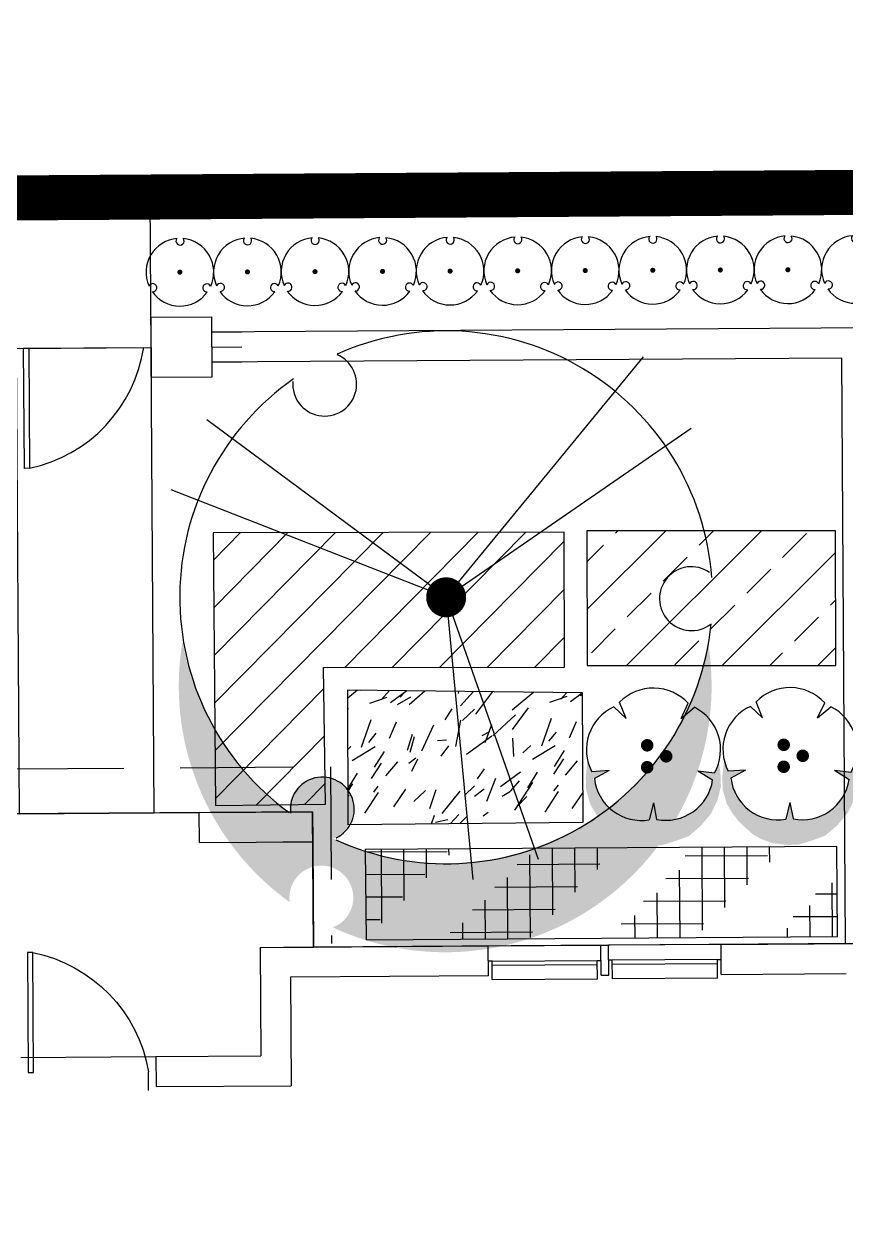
# Model space of a CAD drawing. Header units: feet. Extents: x 919634 to 928945, y 707022 to 708026.
# Drawn here: x 920431.18 to 920449.41, y 707574.49 to 707601.34 of the extents above; entities that cross this region are included whole.
import ezdxf

# ---------------------------------------------------------------- set-up
doc = ezdxf.new("R2010")
doc.units = ezdxf.units.FT
doc.header["$LTSCALE"] = 20
doc.header["$MEASUREMENT"] = 0
for name, pattern in [('PHANTOM2', [1.25, 0.625, -0.125, 0.125, -0.125, 0.125, -0.125]), ('Site Plan$0$HIDDEN2', [0.1875, 0.125, -0.0625]), ('Site Plan$0$PHANTOM2', [1.25, 0.625, -0.125, 0.125, -0.125, 0.125, -0.125])]:
    doc.linetypes.add(name, pattern=pattern)
doc.layers.add('-u-site-propline', color=7, linetype='PHANTOM2', true_color=0xd10000)
for name, color, linetype in [('-u-site-xref', 7, 'Continuous'), ('LK-SHRB-035M', 4, 'Continuous'), ('LK-SHRB-TRNK', 3, 'Continuous'), ('LP-SHRB', 7, 'Continuous'), ('Site Plan$0$-u-site-bldg-slab', 6, 'Continuous'), ('Site Plan$0$-u-site-bldg_interior', 252, 'Continuous'), ('Site Plan$0$-u-site-fence', 4, 'Site Plan$0$FENCELINE1'), ('Site Plan$0$-u-site-wall', 4, 'Continuous'), ('Site Plan$0$A-DOOR', 253, 'Continuous'), ('Site Plan$0$SP-BLDG-ROOF ABOVE', 4, 'Site Plan$0$HIDDEN2'), ('x-RL TH6-LP Block$0$L-002', 253, 'Continuous'), ('x-RL TH6-LP Block$0$LK-SHRB-035M', 253, 'Continuous'), ('x-RL TH6-LP Block$0$LK-SHRB-TRNK', 253, 'Continuous'), ('x-RL TH6-LP Block$0$LK-TREE-013M', 253, 'Continuous'), ('x-RL TH6-LP Block$0$LK-TREE-035M', 253, 'Continuous'), ('x-RL TH6-LP Block$0$LK-TREE-050M', 253, 'Continuous'), ('x-RL TH6-LP Block$0$LK-TREE-TRNK', 253, 'Continuous'), ('x-RL TH6-LP Block$0$LP-PATT-GRND', 253, 'Continuous'), ('x-RL TH6-LP Block$0$LP-PATT-SHAR', 253, 'Continuous'), ('x-RL TH6-LP Block$0$LP-SHAR-BRDR-CONT', 253, 'Continuous'), ('x-RL TH6-LP Block$0$LP-SHRB', 253, 'Continuous'), ('x-RL TH6-LP Block$0$LP-TREE', 253, 'Continuous')]:
    doc.layers.add(name, color=color, linetype=linetype)
for name, color, linetype, lineweight in [('Site Plan$0$SP-LOT LINES', 252, 'Site Plan$0$PHANTOM2', 40), ('Site Plan$0$SP-SIDEWALK', 2, 'Continuous', 25), ('SP-BUILDING-FOOTPRINT', 1, 'Continuous', 25)]:
    doc.layers.add(name, color=color, linetype=linetype, lineweight=lineweight)
for name, color, linetype, plot in [('x-RL TH6-LP Block$0$-u-site-no_plot', 253, 'Continuous', False), ('x-RL TH6-LP Block$0$LK-SHRB-SHAD', 253, 'Continuous', False), ('x-RL TH6-LP Block$0$LK-TREE-SHAD', 253, 'Continuous', False)]:
    doc.layers.add(name, color=color, linetype=linetype, plot=plot)
doc.layers.get('-u-site-xref').off()
doc.linetypes.add('Site Plan$0$FENCELINE1', pattern='A,0.25,-0.1,[133,ltypeshp.shx,S=0.1,R=0,X=-0.1,Y=0],-0.1,1', length=1.45)

# ---------------------------------------------------------------- blocks, each defined once
blk = doc.blocks.new('Site Plan$0$_Details_Kneewall&GATE')
at = {"layer": 'Site Plan$0$-u-site-fence'}
for p, q in [((-2.010000000009313, -0.6699999999254942), (-1.339999999967404, -0.6699999999254942)), ((0, -0.6699999999254942), (3, -0.6699999999254942)), ((0.1666666667442769, -0.6699999989941716), (2.833333333139308, -0.6700000007404014)), ((4.339999999967404, -0.6699999999254942), (5.010000000009313, -0.6699999999254942))]:
    blk.add_line(p, q, dxfattribs=at)
blk.add_lwpolyline([(0.2812500001164153, -3.334039417095482), (0.1666666667442769, -3.334039417095482), (0.1666666667442769, -0.6699999989941716), (0.2812500001164153, -0.6699999989941716)], close=True, dxfattribs=at)
blk.add_arc((-0.367615639581345, -0.1580065070884302), 3.241637188778279, 281.5466680696944, 350.9124866154715, dxfattribs=at)
at = {"layer": 'Site Plan$0$-u-site-wall'}
for p, q in [((-1.339999999967404, -0.3349999998463318), (-2.010000000009313, -0.3349999998463318)), ((4.339999999967404, -0.3349999998463318), (5.010000000009313, -0.3349999998463318)), ((-1.339999999967404, -1.004999999888241), (-2.010000000009313, -1.004999999888241)), ((4.339999999967404, -1.004999999888241), (5.010000000009313, -1.004999999888241))]:
    blk.add_line(p, q, dxfattribs=at)
for points in [[(-1.339999999967404, 0), (0, 0), (0, -1.3399999999674042), (-1.339999999967404, -1.3399999999674042)], [(3, 0), (4.339999999967404, 0), (4.339999999967404, -1.3399999999674042), (3, -1.3399999999674042)]]:
    blk.add_wipeout(points).dxf.layer = 'Site Plan$0$-u-site-wall'
for points in [[(-1.339999999967404, 0), (0, 0), (0, -1.339999999967404), (-1.339999999967404, -1.339999999967404)], [(3, 0), (4.339999999967404, 0), (4.339999999967404, -1.339999999967404), (3, -1.339999999967404)]]:
    blk.add_lwpolyline(points, close=True, dxfattribs=at)
blk = doc.blocks.new('Site Plan$0$_Details_TH6_wall')
at = {"layer": 'Site Plan$0$-u-site-wall'}
for p, q in [((81.92662317480426, 11.54203996364959, -3.510212447955095e-07), (50.59395668620709, 11.33772476110607, -3.510212936609571e-07)), ((65.92208736354951, 10.7676627546316, -3.510212697659493e-07), (50.59832555393223, 10.66773900564294, -3.510212936636474e-07)), ((66.00615033647045, -2.23475766077172, -6.243095818623321e-08), (65.92208708589897, 10.76770567591302, -4.231266331361533e-07))]:
    blk.add_line(p, q, dxfattribs=at)
at = {"layer": 'Site Plan$0$-u-site-wall', "rotation": 0.3736111071339625}
blk.add_blockref('Site Plan$0$_Details_Kneewall&GATE', (47.59183604014106, 11.65315440343693, -3.510212692271523e-07), dxfattribs=at)
blk = doc.blocks.new('*U239')
at = {"layer": 'Site Plan$0$A-DOOR'}
blk.add_lwpolyline([(-28.625, -31.96847301748949), (-30, -31.96847301748949), (-30, 0), (-28.625, 0)], close=True, dxfattribs=at)
blk.add_arc((-36.41138767640513, 6.143921902290211), 38.89964626533935, 281.5466680525947, 350.9124866484809, dxfattribs=at)
blk = doc.blocks.new('Site Plan')
at = {"layer": 'Site Plan$0$-u-site-bldg-slab'}
for p, q in [((920429.3977110338, 707583.8025162931, 1.216385633745747e-07), (920435.0642570539, 707583.8394934889, 1.216385633745747e-07)), ((920437.5825016323, 707583.1892454998, 1.216385652351949e-07), (920437.5977275365, 707580.8559618443, 1.216385652351949e-07)), ((920431.0997032225, 707578.4043722039, 1.216385674786611e-07), (920434.0996393508, 707578.4239483663, 1.216385674786611e-07))]:
    blk.add_line(p, q, dxfattribs=at)
at = {"layer": 'Site Plan$0$-u-site-bldg_interior'}
for p, q in [((920435.0643213562, 707583.8394939086, 1.216385674786611e-07), (920437.5781513739, 707583.8558979727, 1.216385677887079e-07)), ((920437.5781513739, 707583.8558979727, 1.216385677887079e-07), (920437.5825016323, 707583.1892454998, 1.216385677887079e-07)), ((920435.0686716145, 707583.1728414356, 1.216385674786611e-07), (920437.5825016323, 707583.1892454998, 1.216385677887079e-07)), ((920436.4171381623, 707580.8482578772, 1.216385633745747e-07), (920441.4795946812, 707580.881293071, 1.216385633745747e-07)), ((920436.4171381623, 707580.8482578772, 1.216385633745747e-07), (920436.4328587039, 707578.439173851, 1.216385674786611e-07)), ((920441.4795946812, 707580.881293071, 1.216385633745747e-07), (920443.9795414547, 707580.8976065398, 1.216385633745747e-07)), ((920441.4839449394, 707580.214640598, 1.216385633745747e-07), (920441.4795946812, 707580.881293071, 1.216385633745747e-07)), ((920443.9795414547, 707580.8976065398, 1.216385633745747e-07), (920444.146204573, 707580.8986941044, 1.216385633745747e-07)), ((920443.9838917131, 707580.2309540669, 1.216385633745747e-07), (920443.9795414547, 707580.8976065398, 1.216385633745747e-07)), ((920446.6461513465, 707580.9150075731, 1.216385633745747e-07), (920444.146204573, 707580.8986941044, 1.216385633745747e-07)), ((920444.1505548313, 707580.2320416315, 1.216385633745747e-07), (920444.146204573, 707580.8986941044, 1.216385633745747e-07)), ((920446.6461513465, 707580.9150075731, 1.216385633745747e-07), (920449.7501876215, 707580.9352630439, 1.216385633745747e-07)), ((920446.6505016049, 707580.2483551002, 1.216385633745747e-07), (920446.6461513465, 707580.9150075731, 1.216385633745747e-07)), ((920441.5651246294, 707580.5449461592, 1.216385633745747e-07), (920441.4817930703, 707580.544402377, 1.216385633745747e-07)), ((920441.5651246294, 707580.5449461592, 1.216385633745747e-07), (920443.8984082848, 707580.5601720634, 1.216385633745747e-07)), ((920441.5678202809, 707580.1318528212, 1.216385633745747e-07), (920441.5651246294, 707580.5449461592, 1.216385633745747e-07)), ((920443.8984082848, 707580.5601720634, 1.216385633745747e-07), (920443.9817398438, 707580.5607158457, 1.216385633745747e-07)), ((920443.9011039363, 707580.1470787254, 1.216385633745747e-07), (920443.8984082848, 707580.5601720634, 1.216385633745747e-07)), ((920444.2317345212, 707580.5623471926, 1.216385633745747e-07), (920444.148402962, 707580.5618034103, 1.216385633745747e-07)), ((920446.5650181766, 707580.5775730967, 1.216385633745747e-07), (920444.2317345212, 707580.5623471926, 1.216385633745747e-07)), ((920444.2344301727, 707580.1492538545, 1.216385633745747e-07), (920444.2317345212, 707580.5623471926, 1.216385633745747e-07)), ((920446.5650181766, 707580.5775730967, 1.216385633745747e-07), (920446.6483497357, 707580.5781168791, 1.216385633745747e-07)), ((920446.5677138281, 707580.1644797587, 1.216385633745747e-07), (920446.5650181766, 707580.5775730967, 1.216385633745747e-07)), ((920441.565728741, 707580.4523694797, 1.216385633745747e-07), (920443.8990123962, 707580.4675953839, 1.216385633745747e-07)), ((920446.5656222882, 707580.4849964172, 1.216385633745747e-07), (920444.2323386328, 707580.4697705131, 1.216385633745747e-07)), ((920446.6505016049, 707580.2483551002, 1.216385633745747e-07), (920449.4212116434, 707580.2664354418, 1.216385633745747e-07)), ((920441.4839449394, 707580.214640598, 1.216385633745747e-07), (920437.0881408936, 707580.1859556626, 1.216385633745747e-07)), ((920437.0881408936, 707580.1859556626, 1.216385633745747e-07), (920437.1038614351, 707577.7768716364, 1.216385674786611e-07)), ((920441.5678202809, 707580.1318528212, 1.216385633745747e-07), (920443.9011039363, 707580.1470787254, 1.216385633745747e-07)), ((920443.9838917131, 707580.2309540669, 1.216385633745747e-07), (920444.1505548313, 707580.2320416315, 1.216385633745747e-07)), ((920446.5677138281, 707580.1644797587, 1.216385633745747e-07), (920444.2344301727, 707580.1492538545, 1.216385633745747e-07)), ((920434.0996393508, 707578.4239483663, 1.216385674786611e-07), (920436.4328587039, 707578.439173851, 1.216385674786611e-07)), ((920434.0996393508, 707578.4239483663, 1.216385674786611e-07), (920434.103989609, 707577.7572958934, 1.216385674786611e-07)), ((920433.9378702733, 707577.6728767697, 1.216385674786611e-07), (920433.9351746216, 707578.0859701077, 1.216385674786611e-07)), ((920434.103989609, 707577.7572958934, 1.216385674786611e-07), (920437.1038614351, 707577.7768716364, 1.216385674786611e-07))]:
    blk.add_line(p, q, dxfattribs=at)
at = {"layer": 'Site Plan$0$SP-BLDG-ROOF ABOVE'}
for p, q in [((920435.0643213562, 707583.8394939086, 1.216385674786611e-07), (920430.0644278091, 707583.8068669708, 1.216385674786611e-07)), ((920435.0686716145, 707583.1728414356, 1.216385674786611e-07), (920435.0643213562, 707583.8394939086, 1.216385674786611e-07)), ((920437.5825016323, 707583.1892454998, 1.216385677887079e-07), (920436.9158491594, 707583.1848952415, 1.216385677887079e-07)), ((920437.5977275365, 707580.8559618443, 1.216385677887079e-07), (920437.5825016323, 707583.1892454998, 1.216385677887079e-07)), ((920436.9310750635, 707580.851611586, 1.216385677887079e-07), (920437.5977275365, 707580.8559618443, 1.216385677887079e-07))]:
    blk.add_line(p, q, dxfattribs=at)
at = {"layer": 'Site Plan$0$SP-BLDG-ROOF ABOVE', "elevation": 1.216385674786611e-07}
blk.add_lwpolyline([(920427.1693434187, 707580.7871797036), (920427.1393586077, 707584.7878006457), (920437.974399979, 707584.8585049945), (920438.0000068917, 707580.9343905274)], dxfattribs=at)
at = {"layer": 'Site Plan$0$SP-LOT LINES', "ltscale": 0.4, "elevation": -0.0002835554814248908}
blk.add_lwpolyline([(920515.9734164493, 707598.0343830681), (920383.3031401337, 707597.1659970017), (920383.9229684796, 707503.1680404616)], dxfattribs=at)
at = {"layer": 'Site Plan$0$SP-LOT LINES', "ltscale": 0.4, "elevation": 1.216385674786611e-07}
blk.add_lwpolyline([(920449.6414953902, 707597.6015323638), (920427.6419637827, 707597.4579738388), (920428.2553502079, 707503.4599751522), (920450.2548818154, 707503.6035336772)], close=True, dxfattribs=at)
at = {"layer": 'Site Plan$0$SP-SIDEWALK', "elevation": 1.216385674786611e-07}
blk.add_lwpolyline([(920433.9751625473, 707597.4993012947), (920430.9752264192, 707597.4797251322), (920431.0644053412, 707583.8135727847), (920434.0643414696, 707583.8331489473)], close=True, dxfattribs=at)
at = {"layer": 'Site Plan$0$-u-site-bldg_interior', "xscale": -0.08333333333333331, "yscale": 0.08333333333333331, "zscale": 0.08333333333333333, "rotation": 180.3738798169186}
blk.add_blockref('*U239', (920433.7685115035, 707578.0848825431, 1.216385674786611e-07), dxfattribs=at)
at = {"layer": 'Site Plan$0$-u-site-wall', "rotation": 0.0003086165927130514}
blk.add_blockref('Site Plan$0$_Details_TH6_wall', (920383.4008524285, 707583.1598258542, 4.648374316003907e-07), dxfattribs=at)
blk = doc.blocks.new('x-RL TH6-LP Block$0$SHRUB-LRG-421')
at = {"layer": 'x-RL TH6-LP Block$0$LK-SHRB-SHAD'}
blk.add_hatch(color=256, dxfattribs=at).paths.add_polyline_path([(0.04890674199781841, 0.4855210793319458), (0.1251363003899257, 0.4961515451490079), (0.2279575585463363, 0.4996950395267881), (0.3307788259290732, 0.4731188634399501), (0.4300545247320002, 0.4252817499469046), (0.5240118891178724, 0.3455532274584883), (0.5966958789301486, 0.2605094662894487), (0.6303787066277664, 0.1719222222868169), (0.665834318615282, 0.05675879642525672), (0.667607102905194, -0.02474147036599916), (0.6551976405548317, -0.1345896575469361), (0.6250603722107044, -0.2178616744131325), (0.5896047602231818, -0.2834162367067066), (0.4956474050636501, -0.3861774409041772), (0.4282817496684288, -0.4393297930778495), (0.3591433099832955, -0.4800799235874322), (0.2545492675369729, -0.5101995882799528), (0.1588191280875293, -0.5137430826577329), (0.1020901507527654, -0.5084278439771097), (0.03472450458387755, -0.5013408667657373), (0.1198179567465303, -0.4729929463760598), (0.1074084943961608, -0.3471990546974375), (0.1712285904378987, -0.4570472418783744), (0.3095054605818319, -0.4109818726881684), (0.4123267187382424, -0.309992407021447), (0.4726012554264969, -0.1930572426291377), (0.4814651584233758, -0.09738301564303953), (0.4761468147799803, -0.03360019765230859), (0.3538249663399, -0.007024021565474214), (0.4796923741334638, 0.01778041021852061), (0.4779195990698923, 0.1453460461999825), (0.4247361810886048, 0.2799986593928168), (0.3644616536266909, 0.3526402046698607), (0.2598676111803684, 0.4199665112662778), (0.1747741497913893, 0.4359122215360571), (0.1091812786860658, 0.3313792672636495), (0.1251363003899257, 0.4554014146394252), (0.0666345479915833, 0.4784340963484794)])
at = {"layer": 'x-RL TH6-LP Block$0$LK-SHRB-035M'}
for p, q in [((0.1070605847806689, 0.3273411572877905), (0.1226090518030247, 0.4520215615394463)), ((0.1070605847806689, 0.3273411572877905), (0.1765469323739666, 0.4376839616435433)), ((-0.2847589954806651, 0.2000312582911725), (-0.3682287763061147, 0.3002145037162407)), ((-0.2847589954806651, 0.2000312582911725), (-0.3985323658521303, 0.2533470929504844)), ((0.3492184028398952, -0.005960485389671533), (0.4726012543041307, 0.01778040750961551)), ((0.3492184028398952, -0.005960485389671533), (0.4756331082320884, -0.0379481273089084)), ((-0.2847589954806651, -0.2119522290705191), (-0.4058325046575888, -0.2603783826503054)), ((-0.2847589954806651, -0.2119522290705191), (-0.3706232724072152, -0.3036816353641498)), ((0.1070605847806689, -0.3392621280671371), (0.1677669135920894, -0.4492698535837576)), ((0.1070605847806689, -0.3392621280671371), (0.1157028217975551, -0.4693743823489385))]:
    blk.add_line(p, q, dxfattribs=at)
for centre, start, end in [((-0.05022857247180212, 0.1414409158475465), 60.90413336494095, 153.4676079125364), ((0.1238117442153808, 0.08618405869442114), 348.9041333649409, 81.46760791253651), ((-0.1565623821000059, -0.00700595351980482), 132.904133364941, 225.4676079125363), ((0.1250407657126544, -0.09641342650505891), 276.9041333649411, 9.467607912536403), ((-0.04823997391631707, -0.1540080214654722), 204.904133364941, 297.4676079125363)]:
    blk.add_arc(centre, 0.3554337938960817, start, end, dxfattribs=at)
at = {"layer": 'x-RL TH6-LP Block$0$LK-SHRB-TRNK', "const_width": 0.04687499999999999}
for points in [[(-0.02397241328819177, 0.08914721400351056, 1), (0.02290258671183665, 0.08914721400351056, 1)], [(-0.1062937164925586, -0.0534374656917862, 1), (-0.05941871649256569, -0.0534374656917862, 1)], [(0.05834888991621057, -0.0534374656917862, 1), (0.1052238899162035, -0.0534374656917862, 1)]]:
    blk.add_lwpolyline(points, format="xyb", close=True, dxfattribs=at)
blk = doc.blocks.new('x-RL TH6-LP Block$0$TREE-DCID-003')
at = {"layer": 'x-RL TH6-LP Block$0$LK-TREE-SHAD'}
h = blk.add_hatch(color=256, dxfattribs=at)
edge = h.paths.add_edge_path()
edge.add_arc((0.3968856378834573, -0.2333818509402761), 0.05995317584729266, 21.15480853028251, 278.3748018779562)
edge.add_arc((-0.0008743671144202381, -0.001552788357258805), 0.4999999999999888, 279.61343828940755, 324.3885214776163, ccw=False)
edge.add_arc((0.1661256328855529, -0.001552788357258805), 0.4999999999999947, 260.3865617105924, 324.3885214776188)
edge.add_arc((0.5638856378834589, -0.233381850940269), 0.05995317584729203, 21.154808530276114, 278.3748018779562, ccw=False)
edge.add_arc((0.1661256328855529, -0.001552788357258805), 0.5000000000000079, 335.1410889306152, 454.3497853199299)
edge.add_arc((0.1661256328855529, -0.001552788357166435), 0.4999999999999096, 94.34978531993075, 99.61343828940916)
edge.add_arc((-0.0008743671144202381, -0.001552788357258805), 0.4999999999999982, -24.85891106938658, 80.38656171059262, ccw=False)
at = {"layer": 'x-RL TH6-LP Block$0$LK-TREE-013M'}
for q in [(-0.3183592836868456, 0.4595258906471003), (0.4913712824952938, 0.1734434279094685), (-0.3322606496014089, -0.4496665374920354)]:
    blk.add_line((-2.842170943040401e-14, -7.105427357601002e-15), q, dxfattribs=at)
at = {"layer": 'x-RL TH6-LP Block$0$LK-TREE-035M'}
for p, q in [((-2.842170943040401e-14, -7.105427357601002e-15), (-0.4515903841247564, 0.3696693285288433)), ((-2.842170943040401e-14, 0), (0.5297686363884111, 0.0506648332027595)), ((-2.842170943040401e-14, 0), (-0.2008581083670151, -0.5160614421430196))]:
    blk.add_line(p, q, dxfattribs=at)
at = {"layer": 'x-RL TH6-LP Block$0$LK-TREE-050M'}
for centre, radius, start, end in [((-2.842170943040401e-14, 0), 0.5, 94.34978531992998, 204.1974789143562), ((0.001889855033454069, 0.4603848002291073), 0.05995317584729301, 145.5617106720361, 37.37413056032761), ((-2.842170943040401e-14, 0), 0.5, 335.6607324966501, 84.36192919374905), ((-0.3996498600313885, -0.2285557376460972), 0.05995317584729301, 265.5617106720361, 157.3741305603282), ((0.3977600049978776, -0.2318290625830173), 0.05995317584729301, 25.56171067203578, 277.374130560328), ((-2.842170943040401e-14, 0), 0.5, 215.0580211348241, 323.9795308206069)]:
    blk.add_arc(centre, radius, start, end, dxfattribs=at)
at = {"layer": 'x-RL TH6-LP Block$0$LK-TREE-TRNK', "const_width": 0.0375}
blk.add_lwpolyline([(-0.01875000000001137, 0, 1), (0.01874999999998295, 0, 1)], format="xyb", close=True, dxfattribs=at)
blk = doc.blocks.new('x-RL TH6-LP Block', base_point=(1241.69948305884, -21.8293156442694))
at = {"layer": 'x-RL TH6-LP Block$0$LP-PATT-GRND'}
h = blk.add_hatch(dxfattribs=at)
h.set_pattern_fill('ANSI31', color=256, scale=6)
h.set_pattern_definition([(45, (922115.3845082673, 708857.2133137776), (-0.5303300858899107, 0.5303300858899107), [])])
h.paths.add_polyline_path([(1314.558472356759, -14.33738704468124), (1322.352317594807, -14.37581189069897), (1322.342298502917, -8.32260260276962), (1319.893920596223, -8.333157019806094), (1319.91879942175, -11.37031403044239), (1314.57189277967, -11.33999515534379)])
at = {"layer": 'x-RL TH6-LP Block$0$LP-PATT-SHAR'}
h = blk.add_hatch(dxfattribs=at)
h.set_pattern_fill('LAFX-A220-HBDASH', color=256, scale=11, angle=90, pattern_type=2)
h.set_pattern_definition([(90, (1312.661250671107, 0.540572066646666), (-11, 6.735557395310443e-16), [1.83337, -9.166666666663]), (90, (1312.161300671107, 0.04051206664666562), (-11, 6.735557395310443e-16), [1.83337, -9.166666666663]), (90, (1311.661240671107, -0.4594379333533345), (-11, 6.735557395310443e-16), [1.83337, -9.166666666663]), (90, (1311.161290671107, -0.9594979333533349), (-11, 6.735557395310443e-16), [1.83337, -9.166666666663]), (90, (1310.661230671107, -1.459447933353335), (-11, 6.735557395310443e-16), [1.83337, -9.166666666663]), (90, (1310.277660671107, 1.840662066646665), (-11, 6.735557395310443e-16), [1.83337, -9.166666666663]), (90, (1310.161280671107, -1.959507933353335), (-11, 6.735557395310443e-16), [1.83337, -9.166666666663]), (90, (1309.777710671107, 1.340712066646665), (-11, 6.735557395310443e-16), [1.83337, -9.166666666663]), (90, (1309.661220671107, -2.459457933353335), (-11, 6.735557395310443e-16), [1.83337, -9.166666666663]), (90, (1309.277661671107, 0.8406520666466637), (-11, 6.735557395310443e-16), [1.83337, -9.166666666663]), (90, (1309.161248671107, -2.959517933353335), (-11, 6.735557395310443e-16), [1.83337, -9.166666666663]), (90, (1308.777667671107, 0.3407020666466645), (-11, 6.735557395310443e-16), [1.83337, -9.166666666663]), (90, (1308.661254671107, -3.459467933353335), (-11, 6.735557395310443e-16), [1.83337, -9.166666666663]), (90, (1308.277662671107, -0.159357933353335), (-11, 6.735557395310443e-16), [1.83337, -9.166666666663]), (90, (1308.161249671107, -3.959417933353335), (-11, 6.735557395310443e-16), [1.83337, -9.166666666663]), (90, (1307.981938671107, 3.178262066646665), (-11, 6.735557395310443e-16), [1.83337, -9.166666666663]), (90, (1307.777668671107, -0.6593079333533343), (-11, 6.735557395310443e-16), [1.83337, -9.166666666663]), (90, (1307.661244671107, -4.459477933353335), (-11, 6.735557395310443e-16), [1.83337, -9.166666666663]), (90, (1307.481944671107, 2.678202066646666), (-11, 6.735557395310443e-16), [1.83337, -9.166666666663]), (90, (1307.277630671107, -1.159367933353336), (-11, 6.735557395310443e-16), [1.83337, -9.166666666663]), (90, (1307.161250671107, -4.959427933353335), (-11, 6.735557395310443e-16), [1.83337, -9.166666666663]), (90, (1306.981950671107, 2.178252066646666), (-11, 6.735557395310443e-16), [1.83337, -9.166666666663]), (90, (1306.777680671107, -1.659317933353336), (-11, 6.735557395310443e-16), [1.83337, -9.166666666663]), (90, (1306.661300671107, -5.459487933353334), (-11, 6.735557395310443e-16), [1.83337, -9.166666666663]), (90, (1306.481890671107, 1.678192066646666), (-11, 6.735557395310443e-16), [1.83337, -9.166666666663]), (90, (1306.277620671107, -2.159377933353334), (-11, 6.735557395310443e-16), [1.83337, -9.166666666663]), (90, (1306.161240671107, -5.959437933353334), (-11, 6.735557395310443e-16), [1.83337, -9.166666666663]), (90, (1305.981940671107, 1.178242066646666), (-11, 6.735557395310443e-16), [1.83337, -9.166666666663]), (90, (1305.777670671107, -2.659327933353334), (-11, 6.735557395310443e-16), [1.83337, -9.166666666663]), (90, (1305.661290671107, -6.459464933353335), (-11, 6.735557395310443e-16), [1.83337, -9.166666666663]), (90, (1305.481990671107, 0.6781820666466647), (-11, 6.735557395310443e-16), [1.83337, -9.166666666663]), (90, (1305.277610671107, -3.159277933353335), (-11, 6.735557395310443e-16), [1.83337, -9.166666666663]), (90, (1305.161230671107, -6.959469933353335), (-11, 6.735557395310443e-16), [1.83337, -9.166666666663]), (90, (1304.981930671107, 0.1782320666466655), (-11, 6.735557395310443e-16), [1.83337, -9.166666666663]), (90, (1304.777660671107, -3.659337933353334), (-11, 6.735557395310443e-16), [1.83337, -9.166666666663]), (90, (1304.661280671107, -7.459463933353335), (-11, 6.735557395310443e-16), [1.83337, -9.166666666663]), (90, (1304.481980671107, -0.321827933353334), (-11, 6.735557395310443e-16), [1.83337, -9.166666666663]), (90, (1304.277710671107, -4.159287933353335), (-11, 6.735557395310443e-16), [1.83337, -9.166666666663]), (90, (1304.161220671107, -7.959468933353334), (-11, 6.735557395310443e-16), [1.83337, -9.166666666663]), (90, (1303.981920671107, -0.8217779333533342), (-11, 6.735557395310443e-16), [1.83337, -9.166666666663]), (90, (1303.777650671107, -4.659347933353335), (-11, 6.735557395310443e-16), [1.83337, -9.166666666663]), (90, (1303.661270671107, -8.459517933353334), (-11, 6.735557395310443e-16), [1.83337, -9.166666666663]), (90, (1303.481970671107, -1.321837933353335), (-11, 6.735557395310443e-16), [1.83337, -9.166666666663]), (90, (1303.277700671107, -5.159297933353335), (-11, 6.735557395310443e-16), [1.83337, -9.166666666663]), (90, (1303.161210671107, -8.959467933353334), (-11, 6.735557395310443e-16), [1.83337, -9.166666666663]), (90, (1302.981910671107, -1.821787933353335), (-11, 6.735557395310443e-16), [1.83337, -9.166666666663]), (90, (1302.777640671107, -5.659357933353334), (-11, 6.735557395310443e-16), [1.83337, -9.166666666663]), (90, (1302.661260671107, -9.459417933353334), (-11, 6.735557395310443e-16), [1.83337, -9.166666666663]), (90, (1302.481960671107, -2.321737933353335), (-11, 6.735557395310443e-16), [1.83337, -9.166666666663]), (90, (1302.277690671107, -6.159307933353334), (-11, 6.735557395310443e-16), [1.83337, -9.166666666663]), (90, (1302.230060671107, -9.959477933353334), (-11, 6.735557395310443e-16), [1.83337, -9.166666666663]), (90, (1301.981900671107, -2.821797933353334), (-11, 6.735557395310443e-16), [1.83337, -9.166666666663]), (90, (1301.777630671107, -6.659323933353335), (-11, 6.735557395310443e-16), [1.83337, -9.166666666663]), (90, (1301.481950671107, -3.321747933353334), (-11, 6.735557395310443e-16), [1.83337, -9.166666666663]), (90, (1301.277680671107, -7.159328933353335), (-11, 6.735557395310443e-16), [1.83337, -9.166666666663]), (90, (1300.981890671107, -3.821807933353334), (-11, 6.735557395310443e-16), [1.83337, -9.166666666663]), (90, (1300.777620671107, -7.659333933353334), (-11, 6.735557395310443e-16), [1.83337, -9.166666666663]), (90, (1300.481940671107, -4.321757933353334), (-11, 6.735557395310443e-16), [1.83337, -9.166666666663]), (90, (1300.277670671107, -8.159327933353334), (-11, 6.735557395310443e-16), [1.83337, -9.166666666663]), (90, (1299.981990671107, -4.821817933353334), (-11, 6.735557395310443e-16), [1.83337, -9.166666666663]), (90, (1299.846470671107, -8.659277933353334), (-11, 6.735557395310443e-16), [1.83337, -9.166666666663]), (90, (1299.481930671107, -5.321767933353334), (-11, 6.735557395310443e-16), [1.83337, -9.166666666663]), (90, (1298.981980671107, -5.821827933353334), (-11, 6.735557395310443e-16), [1.83337, -9.166666666663]), (90, (1298.481920671107, -6.321788933353334), (-11, 6.735557395310443e-16), [1.83337, -9.166666666663]), (90, (1297.981970671107, -6.821782933353334), (-11, 6.735557395310443e-16), [1.83337, -9.166666666663]), (90, (1297.550770671107, -7.321787933353334), (-11, 6.735557395310443e-16), [1.83337, -9.166666666663]), (180, (1310.050730671107, 3.386382066646666), (-1.347111479062089e-15, -11), [1.83337, -9.166666666663]), (180, (1309.550769671107, 2.886432066646666), (-1.347111479062089e-15, -11), [1.83337, -9.166666666663]), (180, (1309.050775671107, 2.386372066646665), (-1.347111479062089e-15, -11), [1.83337, -9.166666666663]), (180, (1312.346540671107, 2.048892066646665), (-1.347111479062089e-15, -11), [1.83337, -9.166666666663]), (180, (1308.550770671107, 1.886422066646666), (-1.347111479062089e-15, -11), [1.83337, -9.166666666663]), (180, (1311.846480671107, 1.548832066646666), (-1.347111479062089e-15, -11), [1.83337, -9.166666666663]), (180, (1308.050765671107, 1.386362066646665), (-1.347111479062089e-15, -11), [1.83337, -9.166666666663]), (180, (1311.346530671107, 1.048882066646666), (-1.347111479062089e-15, -11), [1.83337, -9.166666666663]), (180, (1307.550771671107, 0.886412066646665), (-1.347111479062089e-15, -11), [1.83337, -9.166666666663]), (180, (1314.730130671107, 0.7486920666466652), (-1.347111479062089e-15, -11), [1.83337, -9.166666666663]), (180, (1310.846470671107, 0.5488220666466663), (-1.347111479062089e-15, -11), [1.83337, -9.166666666663]), (180, (1307.050810671107, 0.3863520666466647), (-1.347111479062089e-15, -11), [1.83337, -9.166666666663]), (180, (1314.230070671107, 0.2487420666466651), (-1.347111479062089e-15, -11), [1.83337, -9.166666666663]), (180, (1310.346520671107, 0.04887206664666532), (-1.347111479062089e-15, -11), [1.83337, -9.166666666663]), (180, (1306.550750671107, -0.1135979333533355), (-1.347111479062089e-15, -11), [1.83337, -9.166666666663]), (180, (1313.730120671107, -0.2513179333533353), (-1.347111479062089e-15, -11), [1.83337, -9.166666666663]), (180, (1309.846460671107, -0.4511879333533342), (-1.347111479062089e-15, -11), [1.83337, -9.166666666663]), (180, (1306.050800671107, -0.613657933353335), (-1.347111479062089e-15, -11), [1.83337, -9.166666666663]), (180, (1313.230060671107, -0.7512679333533354), (-1.347111479062089e-15, -11), [1.83337, -9.166666666663]), (180, (1309.346488671107, -0.9511379333533343), (-1.347111479062089e-15, -11), [1.83337, -9.166666666663]), (180, (1305.550740671107, -1.113607933353335), (-1.347111479062089e-15, -11), [1.83337, -9.166666666663]), (180, (1312.730110671107, -1.251327933353334), (-1.347111479062089e-15, -11), [1.83337, -9.166666666663]), (180, (1308.846494671107, -1.451197933353335), (-1.347111479062089e-15, -11), [1.83337, -9.166666666663]), (180, (1305.050790671107, -1.613557933353334), (-1.347111479062089e-15, -11), [1.83337, -9.166666666663]), (180, (1312.230050671107, -1.751277933353334), (-1.347111479062089e-15, -11), [1.83337, -9.166666666663]), (180, (1308.346489671107, -1.951147933353335), (-1.347111479062089e-15, -11), [1.83337, -9.166666666663]), (180, (1304.550730671107, -2.113617933353335), (-1.347111479062089e-15, -11), [1.83337, -9.166666666663]), (180, (1311.730100671107, -2.251337933353335), (-1.347111479062089e-15, -11), [1.83337, -9.166666666663]), (180, (1307.846495671107, -2.451097933353335), (-1.347111479062089e-15, -11), [1.83337, -9.166666666663]), (180, (1304.050780671107, -2.613567933353335), (-1.347111479062089e-15, -11), [1.83337, -9.166666666663]), (180, (1311.230040671107, -2.751287933353335), (-1.347111479062089e-15, -11), [1.83337, -9.166666666663]), (180, (1307.346490671107, -2.951157933353334), (-1.347111479062089e-15, -11), [1.83337, -9.166666666663]), (180, (1303.550720671107, -3.113627933353334), (-1.347111479062089e-15, -11), [1.83337, -9.166666666663]), (180, (1310.730090671107, -3.251237933353335), (-1.347111479062089e-15, -11), [1.83337, -9.166666666663]), (180, (1306.846540671107, -3.451107933353335), (-1.347111479062089e-15, -11), [1.83337, -9.166666666663]), (180, (1303.050770671107, -3.613577933353334), (-1.347111479062089e-15, -11), [1.83337, -9.166666666663]), (180, (1310.230030671107, -3.751297933353335), (-1.347111479062089e-15, -11), [1.83337, -9.166666666663]), (180, (1306.346480671107, -3.951167933353335), (-1.347111479062089e-15, -11), [1.83337, -9.166666666663]), (180, (1302.550820671107, -4.113637933353334), (-1.347111479062089e-15, -11), [1.83337, -9.166666666663]), (180, (1309.730080671107, -4.251247933353335), (-1.347111479062089e-15, -11), [1.83337, -9.166666666663]), (180, (1305.846530671107, -4.451117933353335), (-1.347111479062089e-15, -11), [1.83337, -9.166666666663]), (180, (1302.050760671107, -4.613587933353334), (-1.347111479062089e-15, -11), [1.83337, -9.166666666663]), (180, (1309.230075671107, -4.751307933353335), (-1.347111479062089e-15, -11), [1.83337, -9.166666666663]), (180, (1305.346470671107, -4.951177933353335), (-1.347111479062089e-15, -11), [1.83337, -9.166666666663]), (180, (1301.550810671107, -5.113647933353334), (-1.347111479062089e-15, -11), [1.83337, -9.166666666663]), (180, (1308.730081671107, -5.251257933353335), (-1.347111479062089e-15, -11), [1.83337, -9.166666666663]), (180, (1304.846520671107, -5.451127933353335), (-1.347111479062089e-15, -11), [1.83337, -9.166666666663]), (180, (1301.050750671107, -5.613597933353335), (-1.347111479062089e-15, -11), [1.83337, -9.166666666663]), (180, (1308.230076671107, -5.751317933353334), (-1.347111479062089e-15, -11), [1.83337, -9.166666666663]), (180, (1304.346460671107, -5.951187933353334), (-1.347111479062089e-15, -11), [1.83337, -9.166666666663]), (180, (1300.550800671107, -6.113657933353334), (-1.347111479062089e-15, -11), [1.83337, -9.166666666663]), (180, (1307.730082671107, -6.251289933353335), (-1.347111479062089e-15, -11), [1.83337, -9.166666666663]), (180, (1303.846510671107, -6.451148933353334), (-1.347111479062089e-15, -11), [1.83337, -9.166666666663]), (180, (1300.050740671107, -6.613607933353334), (-1.347111479062089e-15, -11), [1.83337, -9.166666666663]), (180, (1307.230110671107, -6.751283933353335), (-1.347111479062089e-15, -11), [1.83337, -9.166666666663]), (180, (1303.346450671107, -6.951153933353334), (-1.347111479062089e-15, -11), [1.83337, -9.166666666663]), (180, (1299.619650671107, -7.113612933353334), (-1.347111479062089e-15, -11), [1.83337, -9.166666666663]), (180, (1306.730050671107, -7.251288933353335), (-1.347111479062089e-15, -11), [1.83337, -9.166666666663]), (180, (1302.846500671107, -7.451147933353334), (-1.347111479062089e-15, -11), [1.83337, -9.166666666663]), (180, (1306.230100671107, -7.751293933353335), (-1.347111479062089e-15, -11), [1.83337, -9.166666666663]), (180, (1302.346440671107, -7.951152933353335), (-1.347111479062089e-15, -11), [1.83337, -9.166666666663]), (180, (1305.730040671107, -8.251287933353334), (-1.347111479062089e-15, -11), [1.83337, -9.166666666663]), (180, (1301.915350671107, -8.451157933353334), (-1.347111479062089e-15, -11), [1.83337, -9.166666666663]), (180, (1305.230090671107, -8.751237933353334), (-1.347111479062089e-15, -11), [1.83337, -9.166666666663]), (180, (1304.730030671107, -9.251297933353335), (-1.347111479062089e-15, -11), [1.83337, -9.166666666663]), (180, (1304.298940671107, -9.751247933353334), (-1.347111479062089e-15, -11), [1.83337, -9.166666666663])])
h.paths.add_polyline_path([(1308.550770671107, -7.321787933353335), (1319.027153644129, -7.321787933353335), (1319.010961856577, -5.320053511648439), (1308.550770671107, -5.321787935914472)])
h = blk.add_hatch(dxfattribs=at)
h.set_pattern_fill('LAFX-C235-MULCH', color=256, scale=4, pattern_type=2)
h.set_pattern_definition([(4.236394799059999, (922119.7866490909, 708861.7212937152), (-55.99999999996307, -3.999999999998226), [0.196788, -108.099101158]), (11.8886580396, (922122.214329091, 708863.7492137151), (-19.99999999998795, -3.999999999987124), [0.28226, -77.3836900904]), (18.7586503478, (922118.623653091, 708863.2694937151), (-12.00135249324568, -3.995940231420409), [0.40684, -210.8370881116]), (26.5650511771, (922118.798101091, 708862.0919737151), (3.999999999998839, 4.000000000001912), [0.195036, -8.74923497568]), (29.291362171, (922118.718129091, 708862.7171337152), (-99.99999999996487, -56.0000000000163), [0.34172, -187.7008469828]), (30.5792268725, (922122.366969091, 708864.5343337151), (-67.99999999995879, -39.99999999999294), [0.18574, -102.0297179592]), (30.96375653209999, (922121.480209091, 708862.4844937151), (-7.999999999990193, -3.99999999999663), [0.59336, -22.7304477954]), (31.6075022462, (922122.2216090909, 708863.3348937151), (-20.00000000002493, -11.9999999999917), [0.2219, -60.8354494424]), (33.69006752600001, (922120.789689091, 708860.7545537151), (-7.999999999996394, -3.999999999999507), [0.262072, -14.16013209604]), (34.6951535312, (922121.211289091, 708864.3379737152), (-11.99999999999839, -7.999999999988333), [0.34478, -62.90077335639999]), (35.188743132, (922120.222729091, 708860.3547777152), (-107.9704025626283, -76.04204212472915), [0.69372, -214.6014234584]), (35.7538872544, (922121.945409091, 708862.0992537151), (-28.00000000002642, -19.99999999999163), [0.44784, -122.7755438572]), (36.41637851990001, (922119.4668090909, 708861.8811737151), (-76.01414970793455, -55.98079174272707), [0.55096, -208.255153236]), (36.8698976458, (922118.936203491, 708863.9309337152), (-12.00000000000615, -7.99999999999078), [0.145372, -19.85462805224]), (37.18470645320001, (922119.008889091, 708863.4003337151), (-15.99999999999958, -11.99999999998536), [0.26458, -145.3376168468]), (38.9909940425, (922120.440809091, 708862.6371337151), (-20.0000000000038, -15.99999999999983), [0.196388, -107.877662002]), (39.61068824, (922120.099169091, 708863.7710137152), (-91.99999999997935, -75.99999999991097), [0.82084, -149.7514050452]), (40.50284838530001, (922121.865449091, 708863.4512137151), (-135.9659065597899, -116.0399597267622), [0.45884, -215.1704678476]), (41.34777721970001, (922119.016169091, 708862.8843337152), (-31.99999999991816, -27.9999999999343), [0.24204, -132.9645501448]), (42.58049078329999, (922122.3015690909, 708860.7908937151), (-47.99999999992922, -43.99999999986755), [0.365244, -200.632269924]), (42.84703721090001, (922119.437729091, 708863.1095737151), (-107.9619766122515, -100.0410496043131), [0.68404, -222.9227381596]), (43.36342295840001, (922120.360849091, 708863.4657337151), (-68.00000000007914, -64.00000000011224), [0.359924, -98.67542319200001]), (43.95837332399999, (922120.644329091, 708863.2258937152), (-107.9999999998423, -103.9999999998839), [0.5654399999999999, -155.023745074]), (44.0289780689, (922119.895649091, 708863.9745337152), (-116.0000000001742, -112.0000000000871), [0.303284, -166.5978840112]), (44.1185960034, (922118.739969091, 708860.6673337151), (-123.9413914751457, -120.0605325627017), [0.6684, -177.5451185268]), (45.9093804492, (922121.342129091, 708862.8260937151), (120.0000000000683, 124.0000000000745), [0.32384, -177.8895149972]), (46.19348942400001, (922121.8799690909, 708862.9787337151), (88.04075343188468, 91.961001164119), [0.49352, -132.4726452916]), (46.49433359130001, (922122.628649091, 708864.0980937151), (71.96612476155346, 76.03207801210893), [0.59128, -109.7536501416]), (47.29061004259999, (922122.366969091, 708862.6298537152), (44.00000000004975, 47.99999999998922), [0.51436, -70.252845592]), (47.29061004259999, (922118.848969091, 708863.8363337151), (44.00000000004975, 47.99999999998922), [0.1286, -70.6386294368]), (47.8155566842, (922119.7866490909, 708862.9424137152), (76.00000000003259, 84.00000000000307), [0.3139, -172.4286839816]), (48.6913859865, (922121.131329091, 708860.6818657152), (27.99999999997342, 32.00000000002454), [0.63864, -175.0884164632]), (48.945186229, (922119.401409091, 708863.9672537151), (80.00000000014165, 92.00000000004077), [0.298808, -164.139629128]), (49.2891533288, (922119.328689091, 708860.8635737151), (23.98960873812287, 28.00890345213219), [0.41232, -189.6192475584]), (50.52754015170001, (922118.936203491, 708862.4117737152), (35.99999999987128, 43.99999999991179), [0.6402800000000001, -87.4505651716]), (50.59933933650001, (922121.291209091, 708862.0047337151), (35.999999999971, 43.99999999993225), [0.26338, -144.6779873448]), (51.6666598909, (922122.599569091, 708861.5032137152), (59.99999999990578, 75.99999999987719), [0.398448, -218.8730720772]), (52.1250163489, (922120.6370490909, 708862.3827337151), (12.00000000000035, 15.99999999999941), [0.165748, -45.4412674816]), (52.5238204386, (922119.7284890909, 708863.7564937151), (52.00000000003287, 67.99999999994802), [0.274768, -150.9336970072]), (52.74471054640001, (922119.997409091, 708861.3432937152), (12.00571148050183, 15.99571479635884), [0.64836, -124.9541741904]), (52.853313302, (922121.850929091, 708861.3214937152), (11.99999999998811, 15.99999999999677), [0.300924, -165.3010089128]), (52.853313302, (922118.739953091, 708861.2706137152), (11.99999999998811, 15.99999999999677), [0.6018399999999999, -165.0000854696]), (53.42696902149999, (922121.044089091, 708864.1126537152), (80.00000000000671, 108.0000000000848), [0.280572, -154.1215008996]), (55.0079798014, (922122.388769091, 708862.0628937151), (8.000000000000005, 11.99999999998184), [0.2661719999999999, -48.56004884799999]), (55.58163552090001, (922121.073169091, 708862.4336137151), (51.97263882129674, 76.01871357711228), [0.4758, -169.2769596504]), (55.88552705470001, (922121.218529091, 708863.2476937152), (7.999999999982264, 11.99999999999247), [0.54432, -149.2288414084]), (56.30993247399999, (922120.542569091, 708861.1761337152), (3.999999999999508, 7.999999999996393), [0.7338, -13.68840068556]), (56.30993247399999, (922119.6267290909, 708861.4814137152), (3.999999999999508, 7.999999999996393), [0.28828, -14.13392479544]), (56.59217541029999, (922122.141649091, 708864.1926137152), (108.0552685508548, 163.9635902827126), [0.40924, -210.3797519764]), (57.14427804959999, (922118.572773091, 708861.7430937152), (36.02656141108064, 55.98291590184687), [0.41532, -147.1516050132]), (57.99461679189999, (922119.895649091, 708860.7327457152), (11.99999999999397, 19.99999999998042), [0.4114399999999999, -37.32449366455999]), (60.708637829, (922120.964129091, 708860.3838537151), (56.00000000001632, 99.99999999996487), [0.3417, -187.7008469828]), (62.81888891450001, (922120.302689091, 708862.3681737152), (4.000000000003781, 7.99999999999943), [0.302324, -166.0707500204]), (65.1794586645, (922121.7273290909, 708864.0544937152), (23.98016984858512, 52.00914779172928), [0.64068, -237.3845405396]), (66.2505055071, (922120.113729091, 708861.0816537151), (27.99999999999469, 63.99999999988719), [0.397056, -108.8549478608]), (68.1985905136, (922120.171849091, 708862.6952537152), (4.000000000010463, 11.999999999997), [0.5479999999999999, -20.99266290064]), (68.4590240815, (922120.622529091, 708863.7128537152), (51.99999999990812, 132.0000000000264), [0.296948, -163.116638836]), (69.1022345012, (922119.3141690909, 708861.4814137152), (31.96079913338266, 84.01492319077363), [0.42792, -145.1742755116]), (69.22774531800002, (922122.519609091, 708861.2924137152), (11.99999999996873, 31.99999999999514), [0.225444, -123.83905563]), (70.3461759419, (922121.073169091, 708861.3941737151), (4.000000000006307, 11.99999999998665), [0.64832, -58.8159421784]), (70.9743939624, (922121.705529091, 708860.8999337151), (4.000000000009033, 12.00000000000449), [0.44592, -122.2569542368]), (71.5650511771, (922119.590369091, 708862.3536537151), (-1.536326621476292e-12, 4.000000000002049), [0.6205999999999999, -12.02850691588]), (72.9794743885, (922121.618329091, 708861.4741337151), (43.99999999994675, 144.0000000000047), [0.372476, -204.6055718795999]), (74.8459319497, (922119.5976490909, 708864.1926137152), (39.99999999994552, 147.9999999999274), [0.361464, -198.555606126]), (78.690067526, (922119.212409091, 708860.2820937152), (-6.269429420058259e-13, 4.000000000000169), [0.593, -19.80307453568]), (79.91940201250002, (922122.272489091, 708861.4087337152), (11.99999999994069, 67.99999999995808), [0.6644399999999999, -182.1578872004]), (93.0664855011, (922120.6588490909, 708861.9756937152), (3.963425912546002, -76.00191612744558), [0.4076399999999999, -147.8084333904])])
h.paths.add_polyline_path([(1319.397843744489, -7.869396299822256), (1319.384426317294, -10.86611909244675), (1314.184827012243, -10.77184525493067), (1314.187565166154, -7.888610414229333)])
h = blk.add_hatch(dxfattribs=at)
h.set_pattern_fill('ANSI33', color=256, scale=6, angle=179.5419676139324)
h.set_pattern_definition([(224.5419676139323, (922115.3532326851, 708868.4543618049), (1.052147269432189, -1.069105291085209), []), (224.5419676139323, (922114.2926064067, 708868.4628408157), (1.052147269432189, -1.069105291085209), [0.7499999999999996, -0.3749999999999998])])
h.paths.add_polyline_path([(1314.058340986958, -14.36560856853612), (1314.071726269671, -11.37606509006582), (1308.550770671107, -11.33848639100324), (1308.537385388394, -14.32802986947354)])
at = {"layer": 'x-RL TH6-LP Block$0$-u-site-no_plot'}
blk.add_line((1241.69948305884, -21.8293156442694), (1374.366149725276, -21.82931564433966), dxfattribs=at)
at = {"layer": 'x-RL TH6-LP Block$0$L-002'}
blk.add_lwpolyline([(1314.558472356759, -14.33738704468124), (1322.352317594807, -14.37581189069897), (1322.342298502917, -8.32260260276962), (1319.893920596223, -8.333157019806094), (1319.91879942175, -11.37031403044239), (1314.57189277967, -11.33999515534379)], close=True, dxfattribs=at)
at = {"layer": 'x-RL TH6-LP Block$0$LP-SHAR-BRDR-CONT'}
for points in [[(1308.550770671107, -7.321787933353335), (1319.027153644129, -7.321787933353335), (1319.010961856577, -5.320053511648439), (1308.550770671107, -5.321787935914472)], [(1319.397843744489, -7.869396299822256), (1319.384426317294, -10.86611909244675), (1314.184827012243, -10.77184525493067), (1314.187565166154, -7.888610414229333)], [(1314.058340986958, -14.36560856853612), (1314.071726269671, -11.37606509006582), (1308.550770671107, -11.33848639100324), (1308.537385388394, -14.32802986947354)]]:
    blk.add_lwpolyline(points, close=True, dxfattribs=at)
at = {"layer": 'x-RL TH6-LP Block$0$LP-SHRB', "xscale": 2.960220199269135, "yscale": 2.960220199269135, "zscale": 2.960220199269135, "rotation": 89.54196761393237}
for p in [(1309.562269631773, -9.338599885581061, -0.0008547103313575323), (1312.592449926306, -9.347405891632661, -0.0008547103313575323)]:
    blk.add_blockref('x-RL TH6-LP Block$0$SHRUB-LRG-421', p, dxfattribs=at)
at = {"layer": 'x-RL TH6-LP Block$0$LP-TREE', "xscale": 11.82707345530831, "yscale": 11.82707345530831, "zscale": 11.82707345530831, "rotation": 89.54196761393237}
blk.add_blockref('x-RL TH6-LP Block$0$TREE-DCID-003', (1317.189658291754, -12.90799913683441), dxfattribs=at)
blk = doc.blocks.new('SHRUB-LRG-020')
at = {"layer": 'LK-SHRB-035M'}
for centre, radius, start, end in [((0, 0), 0.5, 94.34978531993045, 204.197478914356), ((0.001889855033477161, 0.4603848002291109), 0.05995317584729301, 145.5617106720357, 37.37413056032797), ((0, 0), 0.5, 335.6607324966503, 84.36192919374862), ((-0.3996498600313707, -0.2285557376460936), 0.05995317584729301, 265.5617106720358, 157.3741305603279), ((0.3977600049978971, -0.2318290625830173), 0.05995317584729301, 25.56171067203576, 277.3741305603279), ((0, 0), 0.5, 215.0580211348241, 323.979530820607)]:
    blk.add_arc(centre, radius, start, end, dxfattribs=at)
at = {"layer": 'LK-SHRB-TRNK', "const_width": 0.0375}
blk.add_lwpolyline([(-0.01875000000000071, 0, 1), (0.01875000000000071, 0, 1)], format="xyb", close=True, dxfattribs=at)

msp = doc.modelspace()

# ---------------------------------------------------------------- block references
at = {"layer": '-u-site-xref'}
msp.add_blockref('Site Plan', (0, 0), dxfattribs=at)

# ---------------------------------------------------------------- next in the draw order: linework, layer by layer
at = {"layer": '-u-site-propline', "const_width": 1}
msp.add_lwpolyline([(920947.0000886252, 707545.9204017931), (920946.2013768834, 707600.8345230455), (920548.4734135537, 707598.2488059332), (920114.5755185183, 707595.4173937511), (920115.1048384466, 707522.8953291861), (920102.9668962085, 707404.7482034572), (920105.5431136015, 707051.8130943171), (920991.6971269739, 707057.367269914), (920991.4728619354, 707093.1250671773), (921085.439179533, 707093.7985091242), (921082.2021453959, 707546.7798329409)], close=True, dxfattribs=at)
at = {"layer": 'SP-BUILDING-FOOTPRINT', "elevation": 1.216385674786611e-07}
msp.add_lwpolyline([(920516.305187798, 707547.2021324239), (920516.0952878334, 707579.3681142438), (920516.0951488722, 707579.3681168639), (920516.0559965644, 707585.3679865076), (920506.3896741086, 707585.3049051381), (920506.4157756414, 707581.3049929133), (920493.4159880644, 707581.2201624558), (920493.4290393983, 707579.2202050404), (920483.0959255085, 707579.1527760326), (920483.082810838, 707581.152779598), (920472.083109185, 707581.0810007543), (920472.0635318689, 707584.0811136686), (920461.730354236, 707584.0136842448), (920461.7499315758, 707581.0135676903), (920437.5976633856, 707580.8559614257), (920437.5780872231, 707583.8558975541), (920427.397689464, 707583.7894650995), (920427.4173297539, 707580.7895330298), (920416.4174997989, 707580.7177533488), (920416.4305508779, 707578.7177493684), (920406.0975652898, 707578.6503211978)], dxfattribs=at)

# ---------------------------------------------------------------- next in the draw order: block references
at = {"layer": '-u-site-xref', "rotation": 180.3750210479411}
msp.add_blockref('x-RL TH6-LP Block', (920515.97342309, 707598.0333671992, -1.747168954701352e-05), dxfattribs=at)
at = {"layer": 'LP-SHRB', "xscale": 1.502163410681632, "yscale": 1.502163410681632, "zscale": 1.502163410681632}
for p in [(920446.628948905, 707595.8822343451, 6.678745278340574e-06), (920448.1284141947, 707595.8883749971, 6.678745278340574e-06), (920449.6278794843, 707595.8945156491, 6.678745278340574e-06), (920434.6332265879, 707595.8331091291, 6.678745278340574e-06), (920436.1326918775, 707595.8392497811, 6.678745278340574e-06), (920437.6321571672, 707595.8453904331, 6.678745278340574e-06), (920439.1316224568, 707595.8515310851, 6.678745278340574e-06), (920440.6310877465, 707595.8576717371, 6.678745278340574e-06), (920442.1305530361, 707595.8638123891, 6.678745278340574e-06), (920443.6300183258, 707595.8699530411, 6.678745278340574e-06), (920445.1294836154, 707595.8760936931, 6.678745278340574e-06)]:
    msp.add_blockref('SHRUB-LRG-020', p, dxfattribs=at)

doc.saveas('drawing.dxf')
